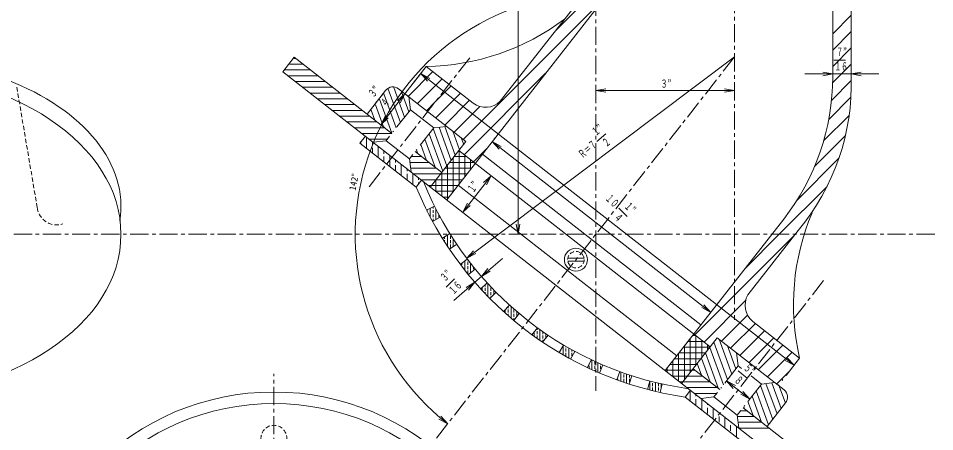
# Model space of a CAD drawing. Units: millimetres, scale not verified. Extents: x -820 to 820, y -580 to 580.
# Drawn here: x -397 to 107, y -245 to -18 of the extents above; entities that cross this region are included whole.
import ezdxf
from ezdxf.enums import TextEntityAlignment as Align

# ---------------------------------------------------------------- set-up
doc = ezdxf.new("R2010")
doc.units = ezdxf.units.MM
doc.header["$LTSCALE"] = 2
for name, pattern in [('CHAIN1', [8, 5, -1, 1, -1]), ('DASHED1', [1.8, 1.2, -0.6]), ('DASHED_DOTTED', [9.25, 6, -1.5, 0.25, -1.5])]:
    doc.linetypes.add(name, pattern=pattern)
for name, color, linetype, lineweight in [('0-0_0', 3, 'Continuous', 18), ('0-1_芯', 4, 'CHAIN1', 18), ('0-2_寸法', 2, 'Continuous', 18)]:
    doc.layers.add(name, color=color, linetype=linetype, lineweight=lineweight)
doc.styles.add('ＭＳ ゴシック', font='')
doc.styles.get('ＭＳ ゴシック').set_extended_font_data('MS Gothic')

msp = doc.modelspace()

# ---------------------------------------------------------------- linework, layer by layer
at = {"layer": '0-0_0'}
for p, q in [((50.845, 43.15), (50.845, -49.851)), ((61.005, 17.854), (61.005, -49.851)), ((-59.797, 12.342), (-161.227, -117.482)), ((-79.33, 3.844), (-131.84, -63.366)), ((-101.707, -24.798), (-79.33, -2.42)), ((50.845, -26.243), (61.005, -16.083)), ((50.845, -35.223), (61.005, -25.063)), ((50.845, -44.204), (61.005, -34.044)), ((-245.041, -39.105), (-251.296, -47.112)), ((-191.4, -81.015), (-245.041, -39.105)), ((-245.001, -39.748), (-244.219, -39.748)), ((-247.481, -42.923), (-240.155, -42.923)), ((-172.484, -44.221), (-184.212, -59.232)), ((-146.703, -64.363), (-172.484, -44.221)), ((50.8, -53.229), (61.005, -43.024)), ((48.599, -281.416), (-251.296, -47.112)), ((-249.962, -46.098), (-236.092, -46.098)), ((-248.53, -49.273), (-232.028, -49.273)), ((-182.433, -60.622), (-168.861, -47.051)), ((-151.667, -92.718), (-106.915, -47.966)), ((-244.466, -52.448), (-227.964, -52.448)), ((-177.392, -64.561), (-163.82, -50.99)), ((-167.583, -63.733), (-158.779, -54.928)), ((50.181, -62.829), (61.055, -51.955)), ((-240.403, -55.623), (-223.9, -55.623)), ((-236.339, -58.798), (-219.836, -58.798)), ((-194.846, -57.371), (-205.01, -70.381)), ((-189.022, -77.971), (-195.815, -59.306)), ((-186.717, -75.021), (-193.421, -56.601)), ((-184.412, -72.07), (-190.376, -55.683)), ((-150.686, -85.425), (-187.715, -56.495)), ((-182.107, -69.12), (-186.299, -57.602)), ((-167.309, -72.439), (-153.737, -58.867)), ((-232.275, -61.973), (-215.772, -61.973)), ((-228.211, -65.148), (-211.709, -65.148)), ((-195.971, -77.443), (-200.425, -65.206)), ((-191.327, -80.921), (-198.12, -62.256)), ((-181.235, -68.005), (-182.111, -60.874)), ((-172.35, -68.5), (-167.583, -63.733)), ((-162.267, -76.378), (-148.696, -62.806)), ((48.655, -73.334), (60.858, -61.132)), ((-224.147, -68.323), (-207.645, -68.323)), ((-200.692, -73.755), (-202.73, -68.157)), ((-157.226, -80.316), (-143.083, -66.173)), ((-220.084, -71.498), (-203.581, -71.498)), ((-216.02, -74.673), (-199.517, -74.673)), ((45.85, -85.12), (59.88, -71.09)), ((-211.956, -77.848), (-195.453, -77.848)), ((-161.158, -98.828), (-168.636, -78.282)), ((-158.853, -95.878), (-165.486, -77.652)), ((-156.548, -92.927), (-162.252, -77.255)), ((-154.243, -89.977), (-157.971, -79.734)), ((-205.94, -82.548), (-208.911, -86.351)), ((-207.892, -81.023), (-191.406, -81.023)), ((-205.258, -89.205), (-205.258, -83.081)), ((-203.828, -84.198), (-193.887, -84.198)), ((-202.083, -87.373), (-202.083, -85.562)), ((-194.527, -85.018), (-201.658, -85.893)), ((-194.527, -85.018), (-181.717, -95.026)), ((-167.643, -99.576), (-173.246, -84.183)), ((-163.463, -101.778), (-170.941, -81.232)), ((-150.686, -85.425), (-170.234, -110.445)), ((-151.938, -87.027), (-153.249, -83.423)), ((-135.105, -84.047), (-134.687, -83.513)), ((40.949, -99.001), (57.851, -82.099)), ((-178.021, -110.485), (-208.911, -86.351)), ((-208.433, -86.725), (-208.433, -85.738)), ((-202.083, -91.686), (-202.083, -88.96)), ((-198.908, -94.167), (-198.908, -88.042)), ((-195.733, -92.135), (-195.733, -90.523)), ((-177.086, -92.198), (-177.856, -90.083)), ((-172.364, -95.887), (-175.551, -87.133)), ((-154.688, -90.548), (-154.444, -90.548)), ((-16.489, -198.33), (-154.596, -90.429)), ((-154.458, -108.818), (-154.458, -90.537)), ((-146.625, -96.657), (-138.994, -89.026)), ((-195.733, -96.647), (-195.733, -93.723)), ((-189.383, -96.898), (-189.383, -95.484)), ((-181.717, -95.026), (-180.842, -102.157)), ((-180.699, -93.723), (-175.134, -93.723)), ((-163.979, -102.439), (-178.59, -91.023)), ((-157.633, -112.882), (-157.633, -94.316)), ((-157.169, -93.723), (-150.38, -93.723)), ((-151.283, -104.754), (-151.283, -93.018)), ((-148.108, -100.69), (-148.108, -95.498)), ((-21.587, -186.289), (-141.679, -92.462)), ((31.154, -117.777), (54.246, -94.684)), ((-189.383, -101.608), (-189.383, -98.485)), ((-186.208, -104.089), (-186.208, -97.965)), ((-183.033, -101.66), (-183.033, -100.445)), ((-181.488, -96.898), (-171.07, -96.898)), ((-181.098, -100.073), (-167.007, -100.073)), ((-162.13, -100.073), (-147.625, -100.073)), ((-160.808, -116.945), (-160.808, -98.38)), ((-159.65, -96.898), (-146.317, -96.898)), ((-183.033, -106.423), (-183.033, -103.248)), ((-179.858, -109.05), (-179.858, -102.926)), ((-179.445, -103.248), (-164.611, -103.248)), ((-176.683, -106.423), (-176.683, -105.406)), ((-164.611, -103.248), (-150.106, -103.248)), ((-163.983, -115.329), (-163.983, -102.444)), ((-178.021, -110.485), (-175.05, -106.682)), ((-176.683, -108.772), (-176.683, -108.01)), ((-175.382, -106.423), (-167.091, -106.423)), ((-171.318, -109.598), (-169.572, -109.598)), ((-169.572, -109.598), (-155.067, -109.598)), ((-167.158, -112.848), (-167.158, -106.508)), ((-167.091, -106.423), (-152.586, -106.423)), ((-34.879, -203.302), (-154.972, -109.476)), ((-167.254, -112.773), (-157.548, -112.773)), ((-163.19, -115.948), (-160.028, -115.948)), ((-167.973, -120.981), (-172.293, -123.132)), ((-171.92, -123.877), (-171.92, -123.092)), ((-170.333, -126.959), (-170.333, -122.156)), ((-168.745, -122.298), (-168.745, -121.366)), ((-168.745, -124.679), (-168.745, -123.092)), ((-168.745, -127.06), (-168.745, -125.473)), ((-167.158, -128.412), (-167.158, -122.598)), ((-165.57, -127.06), (-165.57, -125.639)), ((-164.775, -127.112), (-169.011, -129.423)), ((-168.745, -129.278), (-168.745, -127.854)), ((23.923, -128.04), (-41.134, -211.309)), ((31.929, -134.295), (4.265, -169.703)), ((-159.546, -136.082), (-163.646, -138.629)), ((-162.395, -138.967), (-162.395, -137.852)), ((-162.395, -140.614), (-162.395, -139.76)), ((-160.808, -143.057), (-160.808, -136.865)), ((-159.22, -138.967), (-159.22, -137.379)), ((-159.22, -141.348), (-159.22, -139.76)), ((-157.633, -143.182), (-157.633, -139.096)), ((-24.882, -191.773), (29.547, -137.344)), ((-155.764, -141.921), (-159.764, -144.621)), ((-159.22, -143.729), (-159.22, -142.142)), ((-149.94, -150.062), (-153.787, -152.976)), ((-149.695, -150.873), (-149.695, -150.385)), ((-94.743, -149.624), (-85.727, -149.624)), ((-152.87, -153.254), (-152.87, -152.281)), ((-152.87, -154.177), (-152.87, -154.048)), ((-151.283, -156.21), (-151.283, -151.079)), ((-149.695, -153.254), (-149.695, -151.667)), ((-149.695, -155.635), (-149.695, -154.048)), ((-145.609, -155.561), (-149.343, -158.619)), ((-148.108, -157.607), (-148.108, -152.442)), ((-146.52, -155.635), (-146.52, -154.44)), ((-94.743, -151.148), (-85.727, -151.148)), ((-149.695, -158.017), (-149.695, -156.429)), ((-139.014, -163.181), (-142.575, -166.438)), ((-141.758, -167.326), (-141.758, -165.691)), ((-140.17, -165.16), (-140.17, -164.239)), ((-140.17, -167.542), (-140.17, -165.954)), ((-138.583, -170.67), (-138.583, -163.651)), ((-136.995, -167.542), (-136.995, -165.954)), ((-140.17, -169.018), (-140.17, -168.335)), ((-134.137, -168.312), (-137.57, -171.703)), ((-136.995, -169.923), (-136.995, -168.335)), ((-136.995, -171.135), (-136.995, -170.717)), ((-135.408, -169.567), (-135.408, -167.012)), ((-127.47, -177.067), (-127.47, -176.062)), ((-125.883, -182.575), (-125.883, -176.166)), ((-19.841, -195.712), (2.993, -172.878)), ((-129.058, -179.801), (-129.058, -177.813)), ((-127.47, -179.448), (-127.47, -177.86)), ((-127.47, -181.203), (-127.47, -180.242)), ((-124.295, -179.448), (-124.295, -177.86)), ((-124.295, -181.829), (-124.295, -180.242)), ((-122.708, -181.635), (-122.708, -178.94)), ((-15.012, -177.874), (-14.594, -177.34)), ((-10.275, -195.127), (4.011, -180.841)), ((-124.295, -183.667), (-124.295, -182.623)), ((-5.234, -199.065), (8.338, -185.494)), ((32.675, -204.508), (6.894, -184.366)), ((-113.183, -192.52), (-113.183, -190.072)), ((-111.595, -188.973), (-111.595, -188.04)), ((-111.595, -191.354), (-111.595, -189.767)), ((-110.008, -194.745), (-110.008, -188.857)), ((-108.42, -191.354), (-108.42, -189.976)), ((-106.833, -193.496), (-106.833, -191.07)), ((-0.192, -203.004), (13.379, -189.433)), ((-111.595, -193.645), (-111.595, -192.148)), ((-108.42, -193.735), (-108.42, -192.148)), ((-108.42, -195.528), (-108.42, -194.529)), ((-12.58, -193.326), (-32.127, -218.346)), ((-28.644, -195.323), (-20.338, -195.323)), ((-27.458, -212.369), (-27.458, -193.804)), ((-26.164, -192.148), (-24.402, -192.148)), ((-24.283, -208.305), (-24.283, -192.241)), ((-21.108, -204.242), (-21.108, -194.722)), ((-6.933, -216.216), (-14.411, -195.67)), ((24.112, -221.993), (-12.58, -193.326)), ((-4.628, -213.266), (-11.609, -194.085)), ((4.849, -206.943), (18.421, -193.372)), ((-97.007, -197.32), (-99.468, -201.472)), ((-98.895, -200.879), (-98.895, -200.506)), ((-97.308, -202.733), (-97.308, -197.827)), ((-95.72, -198.498), (-95.72, -198.076)), ((-95.72, -200.879), (-95.72, -199.292)), ((-94.133, -204.517), (-94.133, -198.989)), ((-90.85, -200.811), (-93.149, -205.054)), ((-92.545, -200.879), (-92.545, -199.881)), ((-90.958, -201.01), (-90.958, -200.752)), ((-31.125, -198.498), (-16.62, -198.498)), ((-30.633, -216.433), (-30.633, -197.868)), ((-17.933, -200.178), (-17.933, -197.202)), ((-9.238, -219.166), (-16.716, -198.62)), ((-2.323, -210.315), (-6.888, -197.773)), ((9.891, -210.882), (23.462, -197.31)), ((14.932, -214.821), (28.504, -201.249)), ((-98.895, -201.81), (-98.895, -201.673)), ((-95.72, -203.26), (-95.72, -201.673)), ((-92.545, -203.26), (-92.545, -201.673)), ((-81.86, -205.367), (-83.923, -209.73)), ((-81.433, -210.886), (-81.433, -205.569)), ((-79.845, -208.023), (-79.845, -206.435)), ((-36.983, -214.552), (-36.983, -205.995)), ((-36.086, -204.848), (-21.581, -204.848)), ((-33.808, -217.033), (-33.808, -201.931)), ((-33.606, -201.673), (-19.101, -201.673)), ((-16.56, -217.615), (-21.326, -204.521)), ((-11.838, -221.303), (-19.021, -201.57)), ((-1.9, -202.192), (-2.166, -201.462)), ((-1.096, -208.745), (-1.971, -201.614)), ((-83.02, -208.023), (-83.02, -207.82)), ((-83.02, -210.155), (-83.02, -208.817)), ((-79.845, -210.404), (-79.845, -208.817)), ((-79.845, -211.6), (-79.845, -211.198)), ((-78.258, -212.297), (-78.258, -207.024)), ((-75.477, -208.239), (-77.373, -212.677)), ((-76.67, -208.023), (-76.67, -207.724)), ((-76.67, -210.404), (-76.67, -208.817)), ((-41.047, -211.198), (-26.542, -211.198)), ((-40.158, -212.071), (-40.158, -210.059)), ((-38.567, -208.023), (-24.062, -208.023)), ((-26.542, -211.198), (-24.773, -211.198)), ((-11.26, -221.755), (-25.872, -210.339)), ((-21.281, -213.926), (-23.631, -207.471)), ((0.662, -210.118), (-1.096, -208.745)), ((-66.169, -211.92), (-67.821, -216.455)), ((-67.145, -215.167), (-67.145, -214.601)), ((-67.145, -216.699), (-67.145, -215.96)), ((-65.558, -217.263), (-65.558, -212.142)), ((-63.97, -212.785), (-63.97, -212.705)), ((-63.97, -215.167), (-63.97, -213.579)), ((-63.97, -217.548), (-63.97, -215.96)), ((-62.383, -218.343), (-62.383, -213.253)), ((-59.588, -214.178), (-61.067, -218.771)), ((-60.795, -215.167), (-60.795, -213.784)), ((-60.795, -217.548), (-60.795, -215.96)), ((-37.212, -214.373), (-29.023, -214.373)), ((-29.023, -214.373), (-20.709, -214.373)), ((11.714, -218.753), (6.023, -214.307)), ((19.973, -218.76), (27.136, -211.596)), ((-49.619, -217.081), (-50.838, -221.751)), ((-49.683, -222.048), (-49.683, -217.324)), ((-48.095, -217.548), (-48.095, -217.472)), ((-48.095, -219.929), (-48.095, -218.342)), ((-48.095, -222.31), (-48.095, -220.723)), ((-46.508, -222.826), (-46.508, -217.864)), ((-44.92, -219.929), (-44.92, -218.342)), ((-44.92, -222.31), (-44.92, -220.723)), ((-42.897, -218.701), (-43.939, -223.413)), ((-43.333, -220.669), (-43.333, -218.604)), ((-33.148, -217.548), (-31.504, -217.548)), ((-31.504, -217.548), (-16.646, -217.548)), ((-29.084, -220.723), (-12.582, -220.723)), ((17.942, -238.142), (11.148, -219.477)), ((11.714, -218.753), (18.845, -217.878)), ((20.247, -235.192), (14.154, -218.454)), ((22.552, -232.242), (17.389, -218.056)), ((24.857, -229.292), (21.44, -219.906)), ((-44.92, -223.193), (-44.92, -223.104)), ((-30.282, -225.911), (-27.311, -222.108)), ((0.608, -250.045), (-30.282, -225.911)), ((-27.458, -228.118), (-27.458, -222.296)), ((-25.02, -223.898), (-12.935, -223.898)), ((-24.283, -225.485), (-24.283, -224.474)), ((-14.388, -225.758), (-21.519, -226.634)), ((-1.578, -235.766), (-14.388, -225.758)), ((11.768, -239.747), (6.538, -225.378)), ((15.637, -241.093), (8.843, -222.428)), ((-24.283, -230.248), (-24.283, -227.073)), ((-21.108, -233.079), (-21.108, -226.955)), ((-17.933, -230.248), (-17.933, -229.435)), ((2.326, -232.37), (1.928, -231.278)), ((7.047, -236.058), (4.233, -228.328)), ((24.988, -229.124), (14.823, -242.134)), ((-17.933, -235.01), (-17.933, -231.835)), ((-14.758, -238.04), (-14.758, -231.916)), ((-11.583, -235.01), (-11.583, -234.397)), ((-11.583, -239.773), (-11.583, -236.598)), ((-1.578, -235.766), (-0.703, -242.897)), ((-1.476, -236.598), (7.737, -236.598)), ((0.253, -233.423), (3.674, -233.423)), ((54.854, -273.409), (1.549, -231.763)), ((-8.408, -243.001), (-8.408, -236.877)), ((-5.233, -239.773), (-5.233, -239.358)), ((-5.233, -244.535), (-5.233, -241.36)), ((-1.086, -239.773), (11.801, -239.773)), ((-2.058, -247.963), (-2.058, -241.838)), ((-0.638, -242.948), (15.865, -242.948)), ((1.117, -244.535), (1.117, -244.319))]:
    msp.add_line(p, q, dxfattribs=at)
at = {"layer": '0-0_0', "color": 1, "linetype": 'DASHED1'}
msp.add_line((-397.504, -55.521), (-386.26, -121.804), dxfattribs=at)
at = {"layer": '0-0_0', "linetype": 'DASHED_DOTTED'}
for p, q in [((-181.235, -68.005), (-194.527, -85.018)), ((-168.425, -78.013), (-181.717, -95.026)), ((-126.809, -175.332), (-130.05, -178.908)), ((-121.44, -180.013), (-124.413, -183.818)), ((-111.432, -187.831), (-114.405, -191.637)), ((-105.592, -191.908), (-108.571, -195.721)), ((32.675, -204.508), (20.946, -219.52)), ((-1.096, -208.745), (-14.388, -225.758)), ((11.714, -218.753), (-1.578, -235.766))]:
    msp.add_line(p, q, dxfattribs=at)
at = {"layer": '0-0_0'}
for points in [[(-152.184, -84.255), (-79.33, -11.4), (-74.836, -6.907)], [(-181.235, -68.005), (-168.425, -78.013), (-161.295, -77.137)], [(-192.558, -99.128), (-192.558, -95.699), (-192.558, -93.003)], [(2.676, -155.235), (21.483, -136.428), (47.729, -110.182)]]:
    msp.add_lwpolyline(points, dxfattribs=at)
for centre, radius in [((-90.235, -150.386), 6.35), ((-256.212, -362.826), 139.7), ((-256.212, -362.826), 133.35)]:
    msp.add_circle(centre, radius, dxfattribs=at)
at = {"layer": '0-0_0', "color": 1, "linetype": 'DASHED1'}
for centre, radius in [((-90.235, -150.386), 4.572), ((-256.212, -248.526), 7.112)]:
    msp.add_circle(centre, radius, dxfattribs=at)
at = {"layer": '0-0_0'}
for centre, radius, start, end in [((-174.491, 85.478), 129.714, 270.88643, 306.91915), ((-76.155, -49.851), 127, 322, 0), ((-64.544, -53.849), 125.613, 320.1762, 1.8238), ((-190.843, -60.499), 5.08, 52, 142), ((-139.853, -55.19), 11.448, 233.24689, 314.42724), ((-3.13, -38.896), 188.976, 202.26095, 261.73905), ((-3.13, -38.896), 184.15, 201.86467, 262.13533), ((159.006, -175.078), 129.714, 157.08085, 193.11357), ((14.137, -175.5), 11.448, 149.57276, 230.75311), ((20.985, -225.996), 5.08, 322, 52)]:
    msp.add_arc(centre, radius, start, end, dxfattribs=at)
at = {"layer": '0-0_0', "color": 1, "linetype": 'DASHED1'}
msp.add_arc((-375.603, -120.546), 10.731, 186.73239, 288.26243, dxfattribs=at)
at = {"layer": '0-0_0'}
msp.add_ellipse((-473.602, -121.188), major_axis=(133.35, 0), ratio=0.61554, start_param=6.1877494, end_param=9.5202138, dxfattribs=at)
msp.add_ellipse((-473.602, -136.428), major_axis=(133.35, 0), ratio=0.669786, dxfattribs=at)
at = {"layer": '0-1_芯'}
for p, q in [((-3.13, 507.076), (-3.13, -183.388)), ((-79.33, 25.629), (-79.33, -222.523)), ((-3.13, -38.896), (-256.212, -362.826)), ((-148.553, -39.375), (-204.241, -110.653)), ((106.871, -136.428), (-633.551, -136.428)), ((45.844, -161.866), (-24.101, -251.393)), ((-256.212, -518.361), (-256.212, -213.1))]:
    msp.add_line(p, q, dxfattribs=at)
at = {"layer": '0-2_寸法'}
for p, q in [((-122.04, -136.428), (-122.04, 117.572)), ((51.474, -40.817), (57.886, -40.817)), ((-179.521, -53.228), (-174.83, -47.223)), ((-175.545, -48.138), (-170.6, -50.767)), ((-175.545, -48.138), (-171.798, -52.3)), ((-174.867, -47.271), (-173.981, -46.137)), ((50.845, -48.314), (35.605, -48.314)), ((50.845, -48.314), (45.33, -47.342)), ((50.845, -48.314), (45.33, -49.287)), ((50.845, -47.311), (50.845, -45.774)), ((50.845, -48.314), (61.005, -48.314)), ((61.005, -47.311), (61.005, -45.774)), ((61.005, -48.314), (66.52, -47.342)), ((61.005, -48.314), (76.245, -48.314)), ((61.005, -48.314), (66.52, -49.287)), ((-200.475, -64.3), (-196.353, -59.388)), ((-197.504, -76.245), (-184.212, -59.232)), ((-184.212, -59.232), (-188.374, -62.979)), ((-184.212, -59.232), (-186.841, -64.177)), ((-183.447, -59.83), (-182.211, -60.796)), ((-79.33, -57.407), (-73.815, -56.434)), ((-79.33, -57.407), (-3.13, -57.407)), ((-79.33, -57.407), (-73.815, -58.379)), ((-3.13, -57.407), (-8.645, -56.434)), ((-3.13, -57.407), (-8.645, -58.379)), ((-197.504, -76.245), (-194.875, -71.301)), ((-197.504, -76.245), (-193.343, -72.498)), ((-196.739, -76.843), (-195.503, -77.809)), ((-136.251, -85.514), (-16.158, -179.341)), ((-136.251, -85.514), (-131.306, -88.143)), ((-136.251, -85.514), (-132.504, -89.676)), ((-78.81, -85.369), (-73.899, -81.248)), ((-136.816, -104.32), (-140.978, -108.067)), ((-152.454, -124.336), (-149.825, -119.391)), ((-152.454, -124.336), (-148.293, -120.588)), ((-66.722, -122.053), (-62.188, -126.587)), ((-122.04, -136.428), (-123.012, -130.913)), ((-122.04, -136.428), (-121.067, -130.913)), ((-120.543, -136.428), (-119.5, -136.428)), ((-150.282, -149.609), (-145.291, -147.071)), ((-142.158, -159.653), (-130.652, -149.66)), ((-142.158, -159.653), (-138.632, -155.303)), ((-161.539, -165.514), (-157.005, -160.98)), ((-147.467, -160.9), (-147.467, -160.9)), ((-145.802, -162.818), (-142.158, -159.653)), ((-143.824, -157.736), (-143.824, -157.736)), ((-142.158, -159.653), (-137.357, -156.771)), ((-145.802, -162.818), (-157.307, -172.812)), ((-145.802, -162.818), (-150.603, -165.7)), ((-145.802, -162.818), (-149.328, -167.169)), ((-16.158, -179.341), (-19.905, -175.18)), ((-16.158, -179.341), (-21.103, -176.712)), ((29.614, -208.426), (25.867, -204.264)), ((30.291, -207.559), (31.178, -206.424)), ((-1.088, -211.423), (3.823, -215.545)), ((-6.178, -215.25), (-5.953, -214.962)), ((-7.517, -216.963), (5.293, -226.972)), ((-7.517, -216.963), (-2.572, -219.592)), ((-7.517, -216.963), (-3.77, -221.125)), ((5.293, -226.972), (0.349, -224.343)), ((5.293, -226.972), (1.546, -222.81)), ((6.632, -225.258), (6.857, -224.97)), ((-160.709, -240.588), (-164.456, -236.427)), ((-160.709, -240.588), (-165.653, -237.959))]:
    msp.add_line(p, q, dxfattribs=at)
for points in [[(-3.13, -38.896), (-150.282, -149.609), (-146.46, -145.516)], [(-175.545, -48.138), (29.614, -208.426), (24.669, -205.797)], [(-152.454, -124.336), (-136.816, -104.32), (-139.446, -109.265)]]:
    msp.add_lwpolyline(points, dxfattribs=at)
msp.add_arc((-79.33, -136.428), 132.182, 90, 232, dxfattribs=at)

# ---------------------------------------------------------------- texts
at = {"layer": '0-2_寸法', "style": 'ＭＳ ゴシック', "width": 0.6}
for s, p in [('７”', (52.846, -39.693)), ('１６', (51.769, -47.726)), ('３”', (-43.645, -57.195))]:
    msp.add_text(s, height=4.399, dxfattribs=at).set_placement(p, align=Align.BOTTOM_LEFT)
for s, rotation, p in [('３”', 50, (-200.453, -62.527)), ('４', 50, (-193.728, -67.586)), ('１”', 40, (-78.482, -83.627)), ('Ｒ＝７', 40, (-85.842, -95.948)), ('２', 40, (-72.737, -89.777)), ('１”', 55, (-145.603, -114.758)), ('１０', 315, (-75.35, -117.907)), ('１”', 315, (-64.958, -122.229)), ('４', 315, (-70.584, -128.487)), ('３”', 45, (-161.363, -163.75)), ('１６', 45, (-156.672, -170.845)), ('５”', 320, (0.685, -211.444)), ('８', 320, (-4.374, -218.17))]:
    msp.add_text(s, height=4.399, rotation=rotation, dxfattribs=at).set_placement(p, align=Align.BOTTOM_LEFT)
at = {"layer": '0-2_寸法', "style": 'ＭＳ ゴシック'}
msp.add_text('142°', height=3.666, rotation=78.82, dxfattribs=at).set_placement((-210.322, -112.828), align=Align.BOTTOM_LEFT)

doc.saveas('drawing.dxf')
